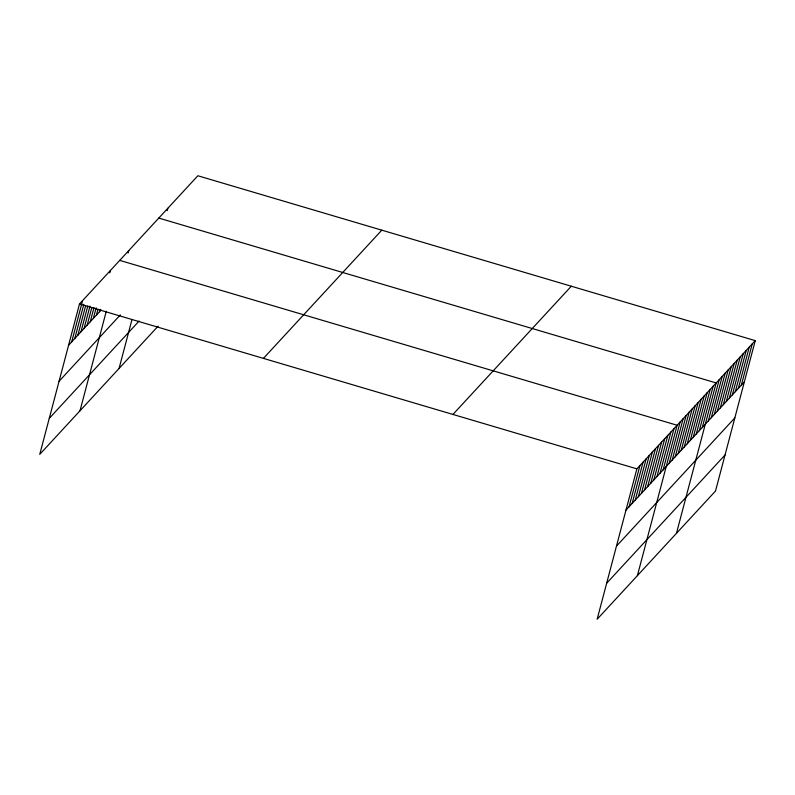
<?xml version="1.0" encoding="UTF-8"?>
<svg xmlns="http://www.w3.org/2000/svg" width="795" height="795" viewBox="0 0 795 795"><rect width="100%" height="100%" fill="white"/><g stroke="black" fill="none" stroke-linecap="round" stroke-linejoin="round"><path stroke-width="1.19" d="M755.25 340.628L636.884 468.851L597.144 619.245L715.51 491.022L755.25 340.628L197.856 175.755L79.49 303.978L39.75 454.372L158.116 326.149M71.679 341.9L82.581 300.629M74.77 338.551L83.813 304.346M77.87 335.192L85.661 305.707M80.961 331.843L87.818 305.896M84.061 328.484L89.984 306.085M87.152 325.135L91.832 307.446M90.252 321.786L93.989 307.625M93.343 318.427L96.155 307.814M96.443 315.078L98.004 309.175M99.534 311.72L100.16 309.364M109.819 272.804L110.445 270.439M79.997 410.776L106.291 311.262M128.124 252.979L128.75 250.614M119.061 368.463L131.841 320.087M167.189 210.665L167.805 208.3M629.074 506.773L639.975 465.492M632.164 503.424L643.076 462.143M635.265 500.065L646.166 458.785M638.355 496.716L649.267 455.436M641.456 493.357L652.357 452.087M644.546 490.008L655.458 448.728M647.647 486.649L658.548 445.379M650.737 483.3L661.649 442.02M653.838 479.941L664.739 438.671M656.938 476.593L667.84 435.312M660.029 473.234L670.93 431.963M663.129 469.885L674.031 428.604M637.391 575.65L677.131 425.255L119.737 260.382M669.221 463.276L680.132 421.996M672.232 460.017L683.134 418.746M675.233 456.767L686.145 415.487M678.244 453.508L689.146 412.237M681.245 450.258L692.147 408.978M684.247 446.999L695.158 405.718M687.258 443.749L698.159 402.469M690.259 440.49L701.16 399.209M693.26 437.24L704.171 395.96M696.271 433.981L707.172 392.7M699.272 430.721L710.183 389.451M702.273 427.472L713.185 386.191M676.456 533.336L716.186 382.942L158.791 218.069M708.285 420.962L719.197 379.682M711.296 417.703L722.198 376.433M714.298 414.453L725.199 373.173M717.299 411.194L728.21 369.913M720.31 407.944L731.211 366.664M723.311 404.685L734.212 363.404M726.312 401.435L737.223 360.155M729.323 398.176L740.225 356.895M732.324 394.916L743.236 353.646M735.325 391.667L746.237 350.386M738.336 388.407L749.238 347.137M741.337 385.158L752.249 343.877M68.579 345.259L101.084 310.04M59.069 381.262L120.343 314.88M49.26 418.369L139.085 321.061M263.423 358.386L381.799 230.162M452.941 414.443L571.307 286.22M625.973 510.132L744.349 381.898M616.463 546.135L734.828 417.912M606.655 583.242L725.03 455.008M79.49 303.978L636.884 468.851"/></g></svg>
